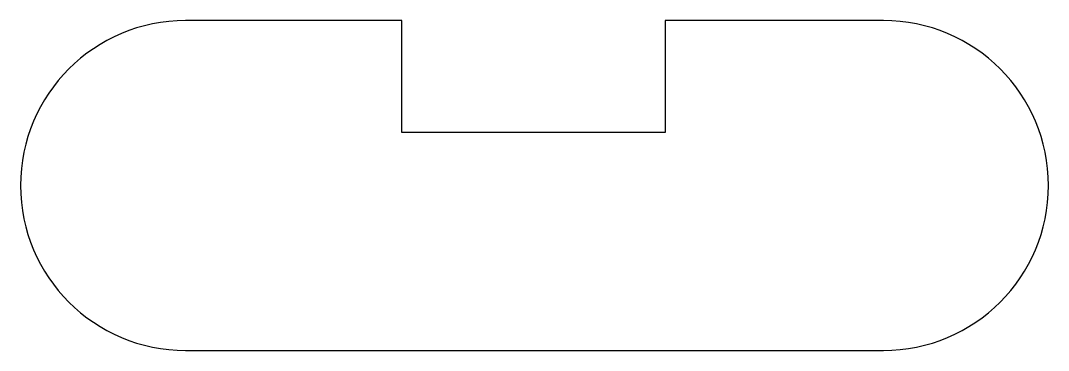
# Model space of a CAD drawing. Header units: millimetres. Extents: x 300 to 570, y 133 to 220.
import ezdxf

# ---------------------------------------------------------------- set-up
doc = ezdxf.new("R2010")
doc.units = ezdxf.units.MM

msp = doc.modelspace()

# ---------------------------------------------------------------- linework, layer by layer
for points in [[(399.99, 219.95), (343.2, 219.95)], [(469.11, 219.95), (469.11, 190.51), (399.99, 190.51), (399.99, 219.95)], [(526.44, 219.95), (469.11, 219.95)], [(343.2, 133.25), (526.44, 133.25)]]:
    msp.add_lwpolyline(points)
for centre, start, end in [((343.2, 176.6), 90, 270), ((526.44, 176.6), 270, 90)]:
    msp.add_arc(centre, 43.35, start, end)

doc.saveas('drawing.dxf')
